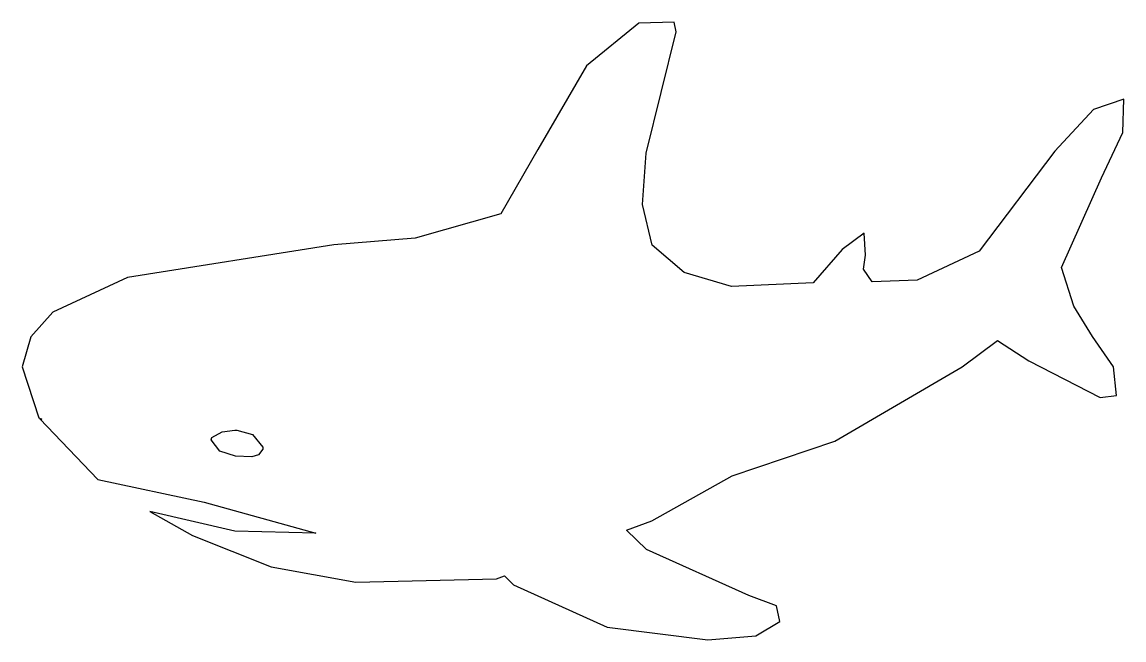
# Model space of a CAD drawing. Extents: x 0.1 to 49.9, y 0.1 to 28.
import ezdxf

# ---------------------------------------------------------------- set-up
doc = ezdxf.new("R2010")
doc.units = 0
doc.layers.add('Layer_1', color=7, linetype='CONTINUOUS')

msp = doc.modelspace()

# ---------------------------------------------------------------- linework, layer by layer
at = {"layer": 'Layer_1', "color": 7}
for points in [[(29.564932, 28.012401), (27.975049, 27.963401), (25.611601, 26.033601), (23.418943, 22.256901), (21.74125, 19.3524), (17.878184, 18.2556), (14.202949, 17.9615), (4.894622, 16.4856), (1.530409, 14.9207), (0.536474, 13.8161), (0.140634, 12.4526), (0.899381, 10.153), (1.030255, 10.095), (0.947281, 10.105), (0.946967, 10.105), (3.558491, 7.375), (8.357461, 6.3484), (13.392921, 4.9503), (9.737792, 5.0463), (5.91173, 5.9365), (7.827067, 4.848), (11.382173, 3.436), (15.195112, 2.7444), (21.548425, 2.8888), (21.907344, 3.0232), (22.308176, 2.62), (26.548191, 0.7071), (31.081886, 0.1352), (33.244838, 0.3183), (34.339482, 0.9682), (34.176448, 1.6673), (32.940956, 2.1473), (28.315922, 4.2154), (27.421236, 5.0886), (28.553256, 5.5127), (32.175066, 7.5341), (36.807702, 9.0985), (42.555554, 12.4607), (44.158482, 13.6434), (45.561457, 12.7278), (48.792192, 11.0694), (49.525157, 11.1684), (49.385303, 12.4577), (48.443409, 13.8252), (47.599302, 15.1879), (47.040966, 16.9457), (48.840169, 20.980401), (49.811538, 23.031901), (49.859968, 24.529901), (48.490996, 24.063201), (46.739308, 22.191201), (43.333034, 17.669), (40.533752, 16.3646), (38.499139, 16.2926), (38.102147, 16.8618), (38.192557, 17.4885), (38.133987, 18.4839), (37.150335, 17.7496), (35.829796, 16.2472), (32.15456, 16.0772), (30.011333, 16.7181), (28.574198, 17.9485), (28.141286, 19.7806), (28.307007, 22.099501), (29.658248, 27.571501)], [(9.747626, 9.6058), (9.836739, 9.5958), (10.533699, 9.4099), (11.011363, 8.838), (11.012277, 8.738), (10.80641, 8.4935), (10.503603, 8.3975), (9.770493, 8.4225), (9.061634, 8.6578), (8.669402, 9.162), (8.70178, 9.2695), (9.168158, 9.5319), (9.747295, 9.5989)]]:
    msp.add_lwpolyline(points, close=True, dxfattribs=at)

doc.saveas('drawing.dxf')
